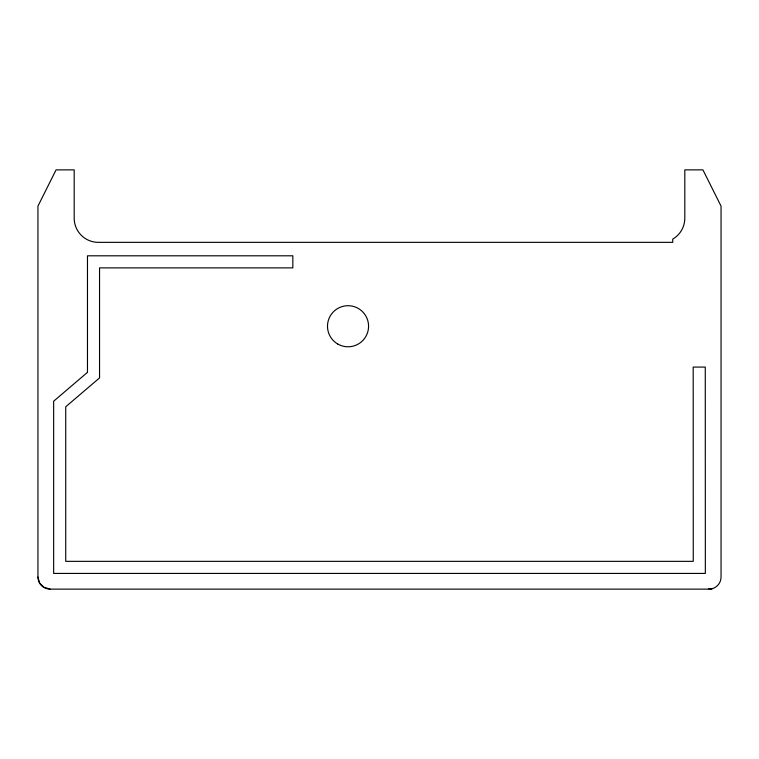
<?xml version="1.0" encoding="UTF-8"?>
<svg xmlns="http://www.w3.org/2000/svg" width="759" height="759" viewBox="0 0 759 759"><rect width="100%" height="100%" fill="white"/><g stroke="black" fill="none" stroke-linecap="round" stroke-linejoin="round"><path stroke-width="1.14" d="M43.272 586.707L39.572 583.092L37.95 577.049L37.95 206.106L56.071 169.874L74.192 169.874L74.192 218.194A24.155 24.155 0 0 0 98.347 242.349L672.73 242.349L672.73 239.113A24.155 24.155 0 0 0 684.808 218.194L684.808 169.874L702.929 169.874L721.05 206.106L721.05 577.049A12.078 12.078 0 0 1 708.972 589.126L50.028 589.126L44.174 587.267M50.028 589.126A12.078 12.078 0 0 1 37.95 577.049M87.475 372.346L53.652 401.217L53.652 573.424L705.348 573.424L705.272 367.081L693.195 367.081L693.261 561.347L65.729 561.347L65.729 406.786L99.552 377.916L99.552 267.889L292.832 267.88L292.832 255.802L87.475 255.811L87.475 372.346M712.094 588.718L708.944 588.69L712.094 588.718M337.764 344.026A20.531 20.531 0 0 0 368.57 326.237A20.531 20.531 0 0 0 337.764 308.458A20.531 20.531 0 0 0 337.764 344.026"/></g></svg>
